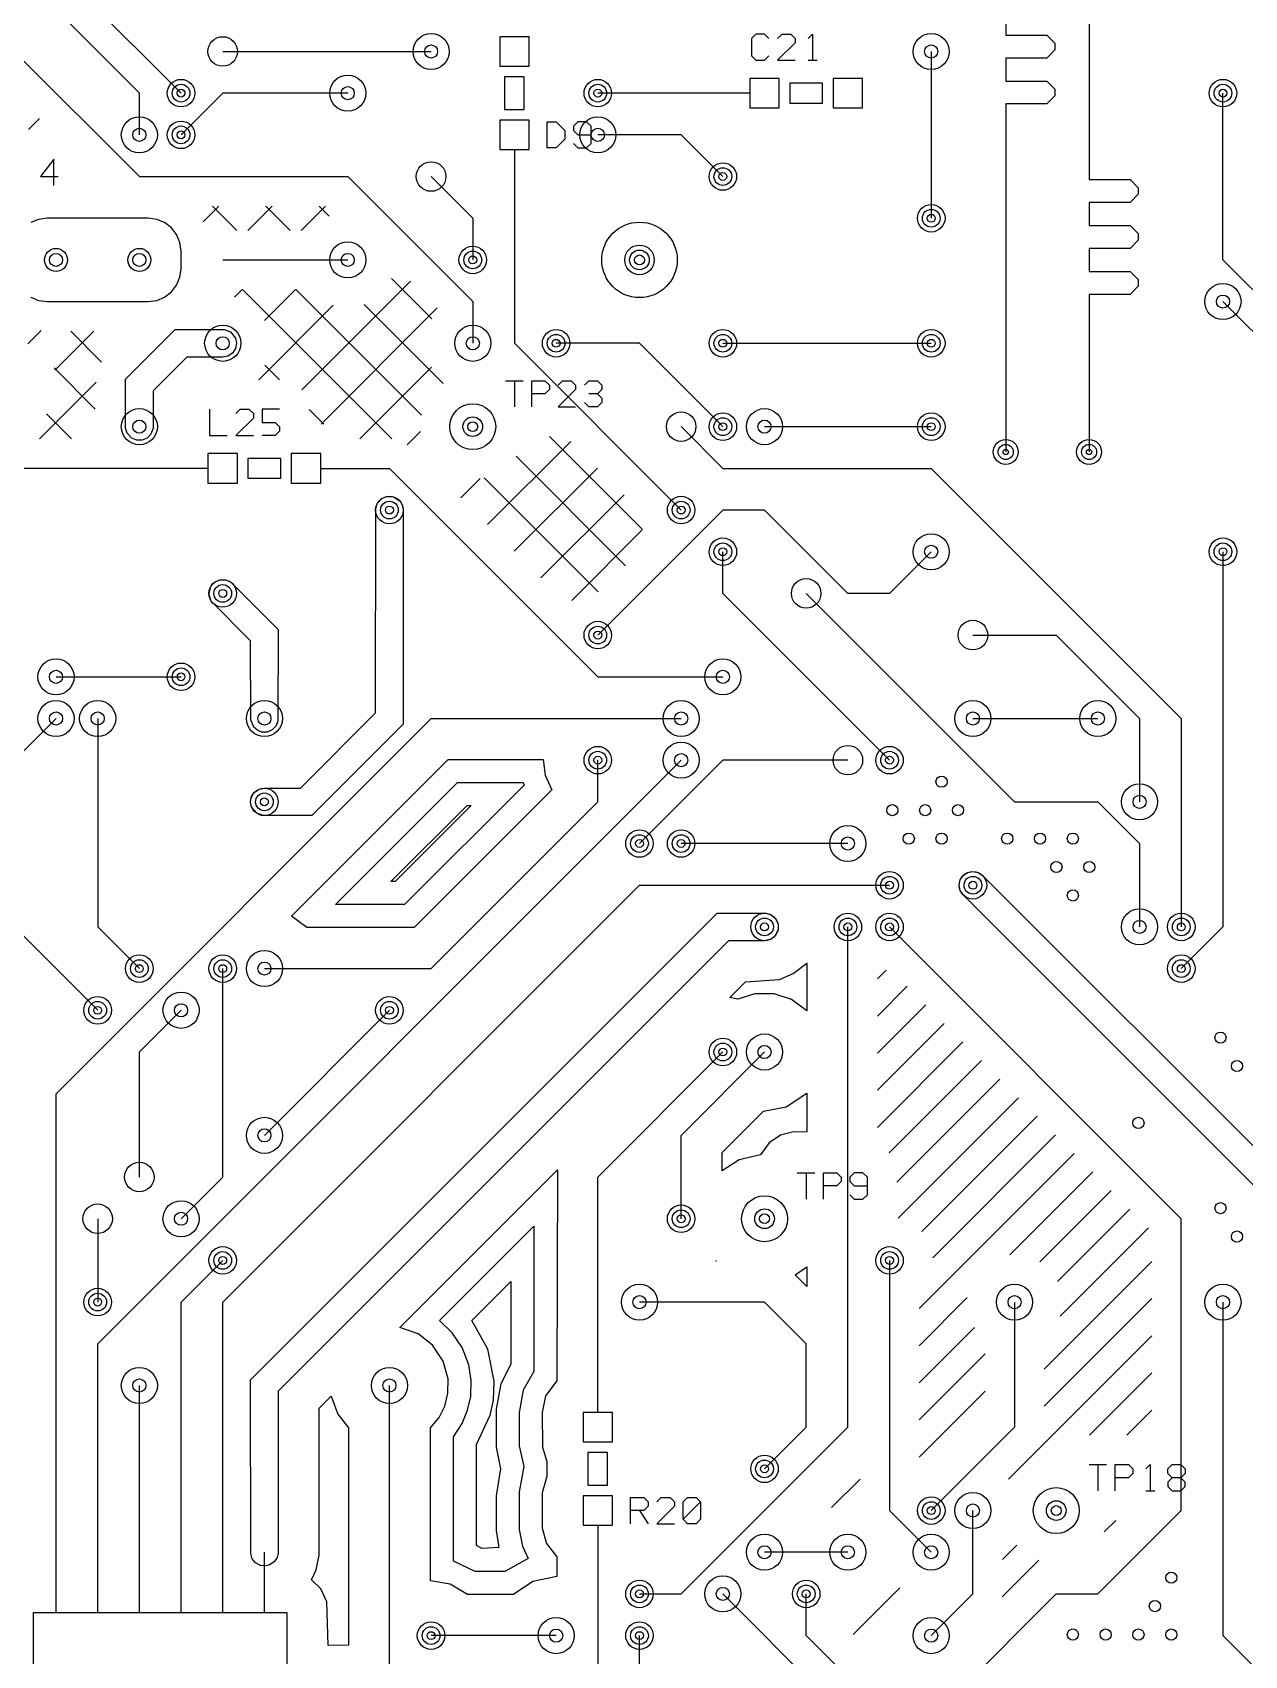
# Model space of a CAD drawing. Extents: x 7 to 280, y 7 to 360.
# Drawn here: x 28.49 to 65.43, y 48.92 to 98.37 of the extents above; entities that cross this region are included whole.
import ezdxf

# ---------------------------------------------------------------- set-up
doc = ezdxf.new("R2010")
doc.units = 0
doc.layers.add('SCORE', color=5, linetype='CONTINUOUS')

msp = doc.modelspace()

# ---------------------------------------------------------------- linework, layer by layer
at = {"layer": 'SCORE'}
for p, q in [((60.69, 106.39), (60.69, 93.89)), ((26.67, 102.87), (33.02, 96.52)), ((31.75, 96.52), (29.21, 99.06)), ((58.15, 98.99), (58.15, 98.29)), ((43.63, 98.24), (42.73, 98.24)), ((42.73, 98.24), (42.73, 97.34)), ((43.63, 97.34), (43.63, 98.24)), ((50.5333, 98.32), (50.4, 98.1867)), ((50.4, 98.1867), (50.4, 97.6533)), ((50.8, 98.32), (50.5333, 98.32)), ((50.9333, 98.1867), (50.8, 98.32)), ((51.2, 98.1867), (51.3333, 98.32)), ((51.7333, 98.0533), (51.2, 97.52)), ((51.3333, 98.32), (51.6, 98.32)), ((51.6, 98.32), (51.7333, 98.1867)), ((51.7333, 98.1867), (51.7333, 98.0533)), ((52.1333, 98.1867), (52.2667, 98.32)), ((52.2667, 98.32), (52.2667, 97.52)), ((58.15, 98.29), (59.4, 98.29)), ((59.4, 98.29), (59.65, 98.04)), ((59.65, 98.04), (59.65, 97.84)), ((27.94, 97.79), (31.75, 93.98)), ((34.29, 97.79), (40.64, 97.79)), ((50.4, 97.6533), (50.5333, 97.52)), ((50.5333, 97.52), (50.8, 97.52)), ((50.8, 97.52), (50.9333, 97.6533)), ((51.2, 97.52), (51.7333, 97.52)), ((52.1333, 97.52), (52.4, 97.52)), ((55.88, 97.79), (55.88, 92.71)), ((59.4, 97.59), (58.15, 97.59)), ((58.15, 97.59), (58.15, 96.89)), ((59.65, 97.84), (59.4, 97.59)), ((42.73, 97.34), (43.63, 97.34)), ((43.48, 97.02), (42.88, 97.02)), ((42.88, 97.02), (42.88, 96.02)), ((43.48, 96.02), (43.48, 97.02)), ((51.25, 96.97), (50.35, 96.97)), ((50.35, 96.97), (50.35, 96.07)), ((51.25, 96.07), (51.25, 96.97)), ((53.79, 96.97), (52.89, 96.97)), ((52.89, 96.97), (52.89, 96.07)), ((53.79, 96.07), (53.79, 96.97)), ((31.75, 95.25), (31.75, 96.52)), ((34.29, 96.52), (33.02, 95.25)), ((38.1, 96.52), (34.29, 96.52)), ((48.26, 96.52), (45.72, 96.52)), ((50.35, 96.52), (48.26, 96.52)), ((52.57, 96.82), (51.57, 96.82)), ((51.57, 96.82), (51.57, 96.22)), ((52.57, 96.22), (52.57, 96.82)), ((58.15, 96.89), (59.4, 96.89)), ((59.4, 96.89), (59.65, 96.64)), ((59.65, 96.44), (59.4, 96.19)), ((59.65, 96.64), (59.65, 96.44)), ((64.77, 91.44), (64.77, 96.52)), ((42.88, 96.02), (43.48, 96.02)), ((50.35, 96.07), (51.25, 96.07)), ((51.57, 96.22), (52.57, 96.22)), ((52.89, 96.07), (53.79, 96.07)), ((59.4, 96.19), (58.15, 96.19)), ((58.15, 96.19), (58.15, 85.59)), ((28.3709, 95.41), (28.709, 95.7482)), ((43.63, 95.7), (42.73, 95.7)), ((42.73, 95.7), (42.73, 94.8)), ((43.63, 94.8), (43.63, 95.7)), ((44.18, 94.85), (44.18, 95.65)), ((44.18, 95.65), (44.4467, 95.65)), ((44.4467, 95.65), (44.7133, 95.3833)), ((45.1133, 95.65), (44.98, 95.5167)), ((44.98, 95.5167), (44.98, 95.3833)), ((45.38, 95.65), (45.1133, 95.65)), ((45.5133, 95.5167), (45.38, 95.65)), ((45.5133, 94.9833), (45.5133, 95.5167)), ((44.7133, 95.1167), (44.4467, 94.85)), ((44.7133, 95.3833), (44.7133, 95.1167)), ((44.98, 95.3833), (45.1133, 95.25)), ((44.98, 94.9833), (45.1133, 94.85)), ((45.1133, 95.25), (45.5133, 95.25)), ((45.38, 94.85), (45.5133, 94.9833)), ((48.26, 95.25), (45.72, 95.25)), ((49.53, 93.98), (48.26, 95.25)), ((29.14, 94.51), (28.74, 93.9767)), ((29.14, 93.71), (29.14, 94.51)), ((42.73, 94.8), (43.63, 94.8)), ((43.18, 94.8), (43.18, 92.71)), ((44.4467, 94.85), (44.18, 94.85)), ((45.1133, 94.85), (45.38, 94.85)), ((28.74, 93.9767), (29.2733, 93.9767)), ((31.75, 93.98), (38.1, 93.98)), ((38.1, 93.98), (41.91, 90.17)), ((40.64, 93.98), (41.91, 92.71)), ((60.69, 93.89), (61.94, 93.89)), ((61.94, 93.89), (62.19, 93.64)), ((62.19, 93.64), (62.19, 93.44)), ((33.6953, 92.6027), (34.1726, 93.08)), ((33.9801, 93.08), (34.7201, 92.34)), ((35.059, 92.34), (35.799, 93.08)), ((35.6064, 93.08), (36.3464, 92.34)), ((36.6853, 92.34), (37.4253, 93.08)), ((37.2328, 93.08), (37.5371, 92.7756)), ((61.94, 93.19), (60.69, 93.19)), ((60.69, 93.19), (60.69, 92.49)), ((62.19, 93.44), (61.94, 93.19)), ((28.6812, 92.6759), (28.44, 92.576)), ((28.94, 92.71), (28.6812, 92.6759)), ((32.02, 92.71), (28.94, 92.71)), ((32.2788, 92.6759), (32.02, 92.71)), ((32.52, 92.576), (32.2788, 92.6759)), ((32.7271, 92.4171), (32.52, 92.576)), ((41.91, 92.71), (41.91, 91.44)), ((43.18, 92.71), (43.18, 88.9)), ((60.69, 92.49), (61.94, 92.49)), ((61.94, 92.49), (62.19, 92.24)), ((32.886, 92.21), (32.7271, 92.4171)), ((32.9859, 91.9688), (32.886, 92.21)), ((62.19, 92.04), (61.94, 91.79)), ((62.19, 92.24), (62.19, 92.04)), ((33.02, 91.71), (32.9859, 91.9688)), ((33.02, 91.17), (33.02, 91.71)), ((61.94, 91.79), (60.69, 91.79)), ((60.69, 91.79), (60.69, 91.09)), ((32.9859, 90.9112), (33.02, 91.17)), ((34.29, 91.44), (38.1, 91.44)), ((60.69, 91.09), (61.94, 91.09)), ((61.94, 91.09), (62.19, 90.84)), ((72.39, 83.82), (64.77, 91.44)), ((32.7271, 90.4629), (32.886, 90.67)), ((32.886, 90.67), (32.9859, 90.9112)), ((34.6494, 90.3041), (34.8853, 90.54)), ((34.8937, 90.54), (39.4474, 85.9863)), ((35.5636, 89.5919), (36.5116, 90.54)), ((36.5201, 90.54), (40.3494, 86.7107)), ((36.7033, 87.479), (40.0158, 90.7914)), ((39.4356, 90.8771), (40.6672, 89.6456)), ((62.19, 90.64), (61.94, 90.39)), ((62.19, 90.84), (62.19, 90.64)), ((28.44, 90.304), (28.6812, 90.2041)), ((28.6812, 90.2041), (28.94, 90.17)), ((28.94, 90.17), (32.02, 90.17)), ((32.02, 90.17), (32.2788, 90.2041)), ((32.2788, 90.2041), (32.52, 90.304)), ((32.52, 90.304), (32.7271, 90.4629)), ((35.388, 87.79), (37.6576, 90.0596)), ((38.605, 90.0814), (41.0066, 87.6799)), ((41.91, 90.17), (41.91, 88.9)), ((61.94, 90.39), (60.69, 90.39)), ((60.69, 90.39), (60.69, 85.59)), ((67.31, 87.63), (64.77, 90.17)), ((37.2904, 86.4397), (40.8289, 89.9783)), ((28.3504, 88.8842), (28.7531, 89.2868)), ((29.1783, 88.0857), (30.3626, 89.27)), ((29.6583, 89.27), (30.5996, 88.3288)), ((31.33, 87.804), (32.846, 89.32)), ((32.846, 89.32), (34.3312, 89.318)), ((34.3312, 89.318), (34.5233, 89.2492)), ((34.5233, 89.2492), (34.678, 89.0607)), ((34.678, 89.0607), (34.71, 88.9)), ((34.4507, 88.512), (34.29, 88.48)), ((34.587, 88.603), (34.4507, 88.512)), ((34.678, 88.7393), (34.587, 88.603)), ((34.71, 88.9), (34.678, 88.7393)), ((43.18, 88.9), (48.26, 83.82)), ((46.99, 88.9), (44.45, 88.9)), ((49.53, 86.36), (46.99, 88.9)), ((49.53, 88.9), (55.88, 88.9)), ((29.1531, 88.1489), (30.4041, 86.8979)), ((33.194, 88.48), (32.17, 87.456)), ((34.29, 88.48), (33.194, 88.48)), ((35.576, 88.2314), (36.0174, 87.79)), ((38.467, 85.99), (40.6538, 88.1767)), ((28.7099, 85.9909), (30.4301, 87.7112)), ((31.332, 86.3188), (31.33, 87.804)), ((42.91, 87.76), (43.4433, 87.76)), ((43.1767, 87.76), (43.1767, 86.96)), ((43.71, 86.96), (43.71, 87.76)), ((43.71, 87.76), (44.11, 87.76)), ((44.11, 87.76), (44.2433, 87.6267)), ((44.2433, 87.6267), (44.2433, 87.4933)), ((44.51, 87.6267), (44.6433, 87.76)), ((44.6433, 87.76), (44.91, 87.76)), ((44.91, 87.76), (45.0433, 87.6267)), ((45.0433, 87.6267), (45.0433, 87.4933)), ((45.31, 87.6267), (45.4433, 87.76)), ((45.4433, 87.76), (45.71, 87.76)), ((45.71, 87.76), (45.8433, 87.6267)), ((45.8433, 87.6267), (45.8433, 87.4933)), ((32.17, 87.456), (32.168, 86.3188)), ((44.11, 87.36), (43.71, 87.36)), ((44.2433, 87.4933), (44.11, 87.36)), ((45.0433, 87.4933), (44.51, 86.96)), ((45.4433, 86.96), (45.31, 87.0933)), ((45.71, 87.36), (45.4433, 87.36)), ((45.8433, 87.4933), (45.71, 87.36)), ((45.71, 87.36), (45.8433, 87.2267)), ((45.8433, 87.0933), (45.71, 86.96)), ((45.8433, 87.2267), (45.8433, 87.0933)), ((28.9244, 86.7513), (29.6844, 85.9913)), ((33.89, 86.89), (33.89, 86.09)), ((34.69, 86.7567), (34.8233, 86.89)), ((35.2233, 86.6233), (34.69, 86.09)), ((34.8233, 86.89), (35.09, 86.89)), ((35.09, 86.89), (35.2233, 86.7567)), ((35.2233, 86.7567), (35.2233, 86.6233)), ((36.0233, 86.89), (35.49, 86.89)), ((35.49, 86.89), (35.49, 86.49)), ((36.9233, 86.884), (37.3726, 86.4348)), ((44.51, 86.96), (45.0433, 86.96)), ((45.71, 86.96), (45.4433, 86.96)), ((31.3796, 86.162), (31.332, 86.3188)), ((31.5167, 86.0108), (31.3796, 86.162)), ((32.0992, 86.1267), (31.9833, 86.0108)), ((32.168, 86.3188), (32.0992, 86.1267)), ((33.89, 86.09), (34.4233, 86.09)), ((34.69, 86.09), (35.2233, 86.09)), ((35.49, 86.49), (35.89, 86.49)), ((35.89, 86.09), (35.49, 86.09)), ((35.89, 86.49), (36.0233, 86.3567)), ((36.0233, 86.2233), (35.89, 86.09)), ((36.0233, 86.3567), (36.0233, 86.2233)), ((39.9115, 85.8081), (40.3173, 86.2139)), ((44.2528, 86.06), (47.0765, 83.2363)), ((48.26, 86.36), (49.53, 85.09)), ((50.8, 86.36), (55.88, 86.36)), ((31.6681, 85.9481), (31.5167, 86.0108)), ((31.8319, 85.9481), (31.6681, 85.9481)), ((31.9833, 86.0108), (31.8319, 85.9481)), ((42.3583, 83.3759), (44.8948, 85.9124)), ((31.75, 85.09), (21.59, 85.09)), ((33.84, 85.09), (31.75, 85.09)), ((34.74, 85.54), (33.84, 85.54)), ((33.84, 85.54), (33.84, 84.64)), ((34.74, 84.64), (34.74, 85.54)), ((36.06, 85.39), (35.06, 85.39)), ((35.06, 85.39), (35.06, 84.79)), ((36.06, 84.79), (36.06, 85.39)), ((37.28, 85.54), (36.38, 85.54)), ((36.38, 85.54), (36.38, 84.64)), ((37.28, 84.64), (37.28, 85.54)), ((37.28, 85.09), (39.37, 85.09)), ((39.37, 85.09), (45.72, 78.74)), ((43.1717, 82.5629), (45.708, 85.0992)), ((43.2299, 85.4566), (46.5612, 82.1253)), ((49.53, 85.09), (55.88, 85.09)), ((55.88, 85.09), (63.5, 77.47)), ((33.84, 84.64), (34.74, 84.64)), ((35.06, 84.79), (36.06, 84.79)), ((36.38, 84.64), (37.28, 84.64)), ((41.5449, 84.1888), (42.1324, 84.7763)), ((42.2607, 84.7994), (45.7307, 81.3293)), ((38.9996, 84.018), (39.1367, 84.1692)), ((39.1367, 84.1692), (39.2881, 84.2319)), ((39.2881, 84.2319), (39.4919, 84.2219)), ((39.4919, 84.2219), (39.6947, 84.0864)), ((39.6947, 84.0864), (39.758, 83.9807)), ((43.9851, 81.75), (46.5212, 84.2861)), ((38.95, 77.644), (38.952, 83.8612)), ((38.952, 83.8612), (38.9996, 84.018)), ((39.758, 83.9807), (39.79, 83.82)), ((39.79, 83.82), (39.79, 77.296)), ((49.53, 83.82), (45.72, 80.01)), ((50.8, 83.82), (49.53, 83.82)), ((53.34, 81.28), (50.8, 83.82)), ((44.9235, 81.0621), (47.0836, 83.2221)), ((49.53, 81.28), (49.53, 82.55)), ((55.88, 82.55), (54.61, 81.28)), ((64.77, 82.55), (64.77, 71.12)), ((33.9408, 81.5133), (34.0567, 81.6292)), ((34.0567, 81.6292), (34.2081, 81.6919)), ((34.2081, 81.6919), (34.3719, 81.6919)), ((34.3719, 81.6919), (34.5233, 81.6292)), ((34.5233, 81.6292), (35.98, 80.184)), ((33.87, 81.28), (33.9408, 81.5133)), ((33.9408, 81.0467), (33.87, 81.28)), ((54.61, 76.2), (49.53, 81.28)), ((52.07, 81.28), (58.42, 74.93)), ((54.61, 81.28), (53.34, 81.28)), ((35.14, 79.836), (33.9408, 81.0467)), ((35.98, 80.184), (35.9719, 77.3881)), ((35.142, 77.4288), (35.14, 79.836)), ((57.15, 80.01), (59.69, 80.01)), ((59.69, 80.01), (62.23, 77.47)), ((29.21, 78.74), (33.02, 78.74)), ((45.72, 78.74), (49.53, 78.74)), ((36.656, 75.35), (38.95, 77.644)), ((29.21, 77.47), (26.67, 74.93)), ((29.21, 66.04), (40.64, 77.47)), ((30.48, 77.47), (30.48, 71.12)), ((35.2353, 77.2036), (35.142, 77.4288)), ((35.362, 77.0996), (35.2353, 77.2036)), ((35.9092, 77.2367), (35.7933, 77.1208)), ((35.9719, 77.3881), (35.9092, 77.2367)), ((39.79, 77.296), (37.004, 74.51)), ((40.64, 77.47), (48.26, 77.47)), ((57.15, 77.47), (60.96, 77.47)), ((62.23, 77.47), (62.23, 74.93)), ((63.5, 77.47), (63.5, 71.12)), ((35.4781, 77.0581), (35.362, 77.0996)), ((35.6419, 77.0581), (35.4781, 77.0581)), ((35.7933, 77.1208), (35.6419, 77.0581)), ((30.48, 58.42), (48.26, 76.2)), ((36.3863, 71.4486), (41.1578, 76.22)), ((41.1578, 76.22), (44.0507, 76.22)), ((44.0507, 76.22), (44.1147, 75.7412)), ((45.72, 74.93), (45.72, 76.2)), ((49.53, 76.2), (46.99, 73.66)), ((53.34, 76.2), (49.53, 76.2)), ((44.1147, 75.7412), (44.3171, 75.2949)), ((35.172, 75.0907), (35.263, 75.227)), ((35.263, 75.227), (35.3993, 75.318)), ((35.3993, 75.318), (35.56, 75.35)), ((35.56, 75.35), (36.656, 75.35)), ((37.7277, 71.8), (41.4477, 75.52)), ((43.475, 75.4427), (39.8323, 71.8)), ((44.3171, 75.2949), (40.1222, 71.1)), ((41.4477, 75.52), (43.4503, 75.52)), ((43.4503, 75.52), (43.475, 75.4427)), ((24.13, 74.93), (30.48, 68.58)), ((35.14, 74.93), (35.172, 75.0907)), ((35.172, 74.7693), (35.14, 74.93)), ((35.3267, 74.5808), (35.172, 74.7693)), ((39.4177, 72.5), (41.7377, 74.82)), ((41.8623, 74.82), (39.5423, 72.5)), ((40.64, 69.85), (45.72, 74.93)), ((41.7377, 74.82), (41.8623, 74.82)), ((58.42, 74.93), (60.96, 74.93)), ((60.96, 74.93), (62.23, 73.66)), ((35.5188, 74.512), (35.3267, 74.5808)), ((37.004, 74.51), (35.5188, 74.512)), ((53.34, 73.66), (48.26, 73.66)), ((62.23, 73.66), (62.23, 71.12)), ((56.762, 72.5507), (56.853, 72.687)), ((56.853, 72.687), (56.9893, 72.778)), ((56.9893, 72.778), (57.15, 72.81)), ((57.15, 72.81), (57.3107, 72.778)), ((57.3107, 72.778), (57.447, 72.687)), ((57.447, 72.687), (72.564, 57.57)), ((34.29, 59.69), (46.99, 72.39)), ((39.5423, 72.5), (39.4177, 72.5)), ((46.99, 72.39), (54.61, 72.39)), ((56.73, 72.39), (56.762, 72.5507)), ((56.762, 72.2293), (56.73, 72.39)), ((56.853, 72.093), (56.762, 72.2293)), ((39.8323, 71.8), (37.7277, 71.8)), ((72.216, 56.73), (56.853, 72.093)), ((35.14, 57.324), (49.356, 71.54)), ((36.8545, 71.1), (36.3863, 71.4486)), ((49.356, 71.54), (50.8412, 71.538)), ((50.8412, 71.538), (50.998, 71.4904)), ((50.998, 71.4904), (51.1247, 71.3864)), ((51.1247, 71.3864), (51.2119, 71.2019)), ((51.2119, 71.2019), (51.2119, 71.0381)), ((30.48, 71.12), (31.75, 69.85)), ((40.1222, 71.1), (36.8545, 71.1)), ((50.998, 70.7496), (50.8, 70.7)), ((51.1247, 70.8536), (50.998, 70.7496)), ((51.2119, 71.0381), (51.1247, 70.8536)), ((53.34, 55.88), (53.34, 71.12)), ((63.5, 62.23), (54.61, 71.12)), ((64.77, 71.12), (63.5, 69.85)), ((49.704, 70.7), (35.98, 56.976)), ((50.8, 70.7), (49.704, 70.7)), ((34.29, 63.5), (34.29, 69.85)), ((35.56, 69.85), (40.64, 69.85)), ((51.676, 69.6986), (52.09, 70.0132)), ((52.09, 70.0132), (52.09, 68.5646)), ((54.24, 69.5373), (54.5072, 69.8044)), ((49.7382, 68.9665), (50.2217, 69.45)), ((50.2217, 69.45), (51.2588, 69.5147)), ((51.2588, 69.5147), (51.676, 69.6986)), ((54.24, 68.4059), (55.1457, 69.3115)), ((49.9876, 68.9156), (49.7382, 68.9665)), ((50.5093, 69.0859), (49.9876, 68.9156)), ((51.0907, 69.0859), (50.5093, 69.0859)), ((51.6244, 68.9096), (51.0907, 69.0859)), ((52.09, 68.5646), (51.6244, 68.9096)), ((54.24, 67.2745), (55.7113, 68.7459)), ((31.75, 67.31), (33.02, 68.58)), ((35.56, 64.77), (39.37, 68.58)), ((54.24, 66.1431), (56.277, 68.1802)), ((31.75, 63.5), (31.75, 67.31)), ((45.72, 63.5), (49.53, 67.31)), ((48.26, 64.77), (50.8, 67.31)), ((54.24, 65.0118), (56.8427, 67.6145)), ((54.5968, 64.2372), (57.4084, 67.0488)), ((54.8333, 63.3424), (57.9741, 66.4831)), ((29.21, 52.07), (29.21, 66.04)), ((51.4636, 65.6373), (52.09, 66.0554)), ((52.09, 66.0554), (52.09, 64.88)), ((54.8748, 62.2525), (58.5398, 65.9174)), ((49.51, 64.2522), (50.7685, 65.5108)), ((50.7685, 65.5108), (51.4636, 65.6373)), ((55.5935, 61.8397), (59.1055, 65.3517)), ((51.6434, 64.8698), (51.2902, 64.7709)), ((52.09, 64.88), (51.6434, 64.8698)), ((55.9271, 61.042), (59.6711, 64.7861)), ((48.26, 62.23), (48.26, 64.77)), ((50.941, 64.5376), (50.6759, 64.1754)), ((51.2902, 64.7709), (50.941, 64.5376)), ((49.51, 63.6914), (49.51, 64.2522)), ((50.0291, 64.0206), (49.51, 63.6914)), ((50.6759, 64.1754), (50.0291, 64.0206)), ((55.51, 59.4935), (60.2368, 64.2204)), ((33.02, 62.23), (34.29, 63.5)), ((39.6922, 58.9204), (44.4897, 63.718)), ((44.4897, 63.718), (44.47, 57.2894)), ((45.72, 58.42), (45.72, 63.5)), ((51.8, 63.63), (52.3333, 63.63)), ((52.0667, 63.63), (52.0667, 62.83)), ((52.6, 62.83), (52.6, 63.63)), ((52.6, 63.63), (53, 63.63)), ((53, 63.63), (53.1333, 63.4967)), ((53.1333, 63.3633), (53, 63.23)), ((53.1333, 63.4967), (53.1333, 63.3633)), ((53.5333, 63.63), (53.4, 63.4967)), ((53.4, 63.4967), (53.4, 63.3633)), ((53.4, 63.3633), (53.5333, 63.23)), ((53.8, 63.63), (53.5333, 63.63)), ((53.9333, 63.4967), (53.8, 63.63)), ((53.9333, 62.9633), (53.9333, 63.4967)), ((58.2804, 61.1326), (60.8025, 63.6547)), ((53, 63.23), (52.6, 63.23)), ((53.4, 62.9633), (53.5333, 62.83)), ((53.5333, 63.23), (53.9333, 63.23)), ((53.5333, 62.83), (53.8, 62.83)), ((53.8, 62.83), (53.9333, 62.9633)), ((59.1945, 60.9153), (61.3682, 63.089)), ((59.727, 60.3164), (61.9339, 62.5233)), ((30.48, 62.23), (30.48, 59.69)), ((40.8932, 59.1315), (43.77, 62.0083)), ((43.77, 62.0083), (43.77, 57.5734)), ((59.8051, 59.2631), (62.4996, 61.9576)), ((63.5, 53.34), (63.5, 62.23)), ((33.02, 59.69), (34.29, 60.96)), ((49.3195, 60.94), (49.3305, 60.949)), ((49.3386, 60.94), (49.3195, 60.94)), ((49.3305, 60.949), (49.3386, 60.94)), ((54.61, 60.96), (54.61, 53.34)), ((59.32, 57.6467), (62.6, 60.9267)), ((51.7372, 60.5206), (52.09, 60.7686)), ((52.09, 60.1678), (51.7372, 60.5206)), ((52.09, 60.7686), (52.09, 60.1678)), ((41.8822, 59.1306), (43.07, 60.3184)), ((43.07, 60.3184), (43.07, 57.8028)), ((55.51, 58.3622), (56.9774, 59.8296)), ((33.02, 52.07), (33.02, 59.69)), ((34.29, 52.07), (34.29, 59.69)), ((50.8, 59.69), (46.99, 59.69)), ((52.07, 58.42), (50.8, 59.69)), ((58.42, 59.69), (58.42, 55.88)), ((59.32, 56.5153), (62.6, 59.7953)), ((64.77, 59.69), (64.77, 49.53)), ((40.242, 58.7242), (39.6922, 58.9204)), ((41.2849, 58.7564), (40.8932, 59.1315)), ((42.3732, 58.2532), (41.8822, 59.1306)), ((55.51, 57.2308), (57.1947, 58.9155)), ((30.48, 52.07), (30.48, 58.42)), ((40.6851, 58.3784), (40.242, 58.7242)), ((41.0081, 57.8949), (40.6851, 58.3784)), ((41.5869, 58.3044), (41.2849, 58.7564)), ((45.72, 56.33), (45.72, 58.42)), ((52.07, 55.88), (52.07, 58.42)), ((58.236, 54.3), (62.6, 58.664)), ((41.158, 57.3532), (41.0081, 57.8949)), ((41.7879, 57.7835), (41.5869, 58.3044)), ((42.5668, 57.28), (42.3732, 58.2532)), ((55.51, 56.0994), (57.52, 58.1094)), ((41.865, 57.2996), (41.7879, 57.7835)), ((43.07, 57.8028), (42.7664, 57.1971)), ((43.77, 57.5734), (43.4437, 57.0121)), ((60.7074, 55.64), (62.6, 57.5326)), ((31.75, 52.07), (31.75, 57.15)), ((35.142, 52.0288), (35.14, 57.324)), ((35.98, 56.976), (35.978, 52.0288)), ((39.37, 46.99), (39.37, 57.15)), ((41.0551, 56.5184), (41.1538, 56.9127)), ((41.1538, 56.9127), (41.158, 57.3532)), ((41.8462, 56.81), (41.865, 57.2996)), ((42.5387, 56.7073), (42.5668, 57.28)), ((42.7664, 57.1971), (42.6225, 56.433)), ((43.4437, 57.0121), (43.32, 56.33)), ((44.47, 57.2894), (44.1291, 56.8398)), ((55.51, 54.9681), (57.52, 56.9781)), ((37.2266, 51.9855), (37.2298, 56.4581)), ((37.2298, 56.4581), (37.5996, 56.8278)), ((37.5996, 56.8278), (37.7958, 56.278)), ((40.8811, 56.1728), (41.0551, 56.5184)), ((41.5869, 55.9956), (41.7539, 56.3987)), ((41.7539, 56.3987), (41.8462, 56.81)), ((42.4394, 56.2471), (42.5387, 56.7073)), ((42.6225, 56.433), (42.6252, 55.273)), ((44.1291, 56.8398), (44.02, 56.33)), ((61.8388, 55.64), (62.6, 56.4012)), ((37.7958, 56.278), (38.12, 55.8555)), ((40.62, 55.8555), (40.8811, 56.1728)), ((41.32, 55.5864), (41.5869, 55.9956)), ((42.02, 55.3573), (42.4394, 56.2471)), ((43.32, 56.33), (43.3243, 55.3074)), ((44.02, 56.33), (44.0302, 55.2734)), ((46.17, 56.33), (45.27, 56.33)), ((45.27, 56.33), (45.27, 55.43)), ((46.17, 55.43), (46.17, 56.33)), ((48.26, 50.8), (53.34, 55.88)), ((50.8, 54.61), (52.07, 55.88)), ((58.42, 55.88), (55.88, 53.34)), ((38.12, 55.8555), (38.12, 49.24)), ((40.62, 51.1993), (40.62, 55.8555)), ((41.32, 51.7997), (41.32, 55.5864)), ((45.27, 55.43), (46.17, 55.43)), ((42.02, 52.2713), (42.02, 55.3573)), ((42.6252, 55.273), (42.7521, 54.61)), ((43.3243, 55.3074), (43.47, 54.6844)), ((44.0302, 55.2734), (44.17, 54.838)), ((46.02, 55.11), (45.42, 55.11)), ((45.42, 55.11), (45.42, 54.11)), ((46.02, 54.11), (46.02, 55.11)), ((42.7521, 54.61), (42.62, 53.79)), ((43.47, 54.6844), (43.3243, 53.9126)), ((44.17, 54.838), (44.17, 54.382)), ((60.69, 54.74), (61.2233, 54.74)), ((60.9567, 54.74), (60.9567, 53.94)), ((61.49, 53.94), (61.49, 54.74)), ((61.49, 54.74), (61.89, 54.74)), ((61.89, 54.74), (62.0233, 54.6067)), ((62.0233, 54.4733), (61.89, 54.34)), ((62.0233, 54.6067), (62.0233, 54.4733)), ((62.4233, 54.6067), (62.5567, 54.74)), ((62.5567, 54.74), (62.5567, 53.94)), ((63.09, 54.6067), (63.2233, 54.74)), ((63.09, 54.4733), (63.09, 54.6067)), ((63.2233, 54.34), (63.09, 54.4733)), ((63.2233, 54.74), (63.49, 54.74)), ((63.49, 54.74), (63.6233, 54.6067)), ((63.6233, 54.4733), (63.49, 54.34)), ((63.6233, 54.6067), (63.6233, 54.4733)), ((43.3243, 53.9126), (43.3243, 52.7674)), ((44.17, 54.382), (44.0235, 53.8783)), ((45.42, 54.11), (46.02, 54.11)), ((52.8415, 53.431), (53.71, 54.2994)), ((61.89, 54.34), (61.49, 54.34)), ((62.4233, 53.94), (62.69, 53.94)), ((63.2233, 54.34), (63.09, 54.2067)), ((63.09, 54.2067), (63.09, 54.0733)), ((63.09, 54.0733), (63.2233, 53.94)), ((63.49, 54.34), (63.2233, 54.34)), ((63.2233, 53.94), (63.49, 53.94)), ((63.6233, 54.2067), (63.49, 54.34)), ((63.49, 53.94), (63.6233, 54.0733)), ((63.6233, 54.0733), (63.6233, 54.2067)), ((42.62, 53.79), (42.6252, 52.733)), ((44.0235, 53.8783), (44.0235, 52.8017)), ((46.17, 53.79), (45.27, 53.79)), ((45.27, 53.79), (45.27, 52.89)), ((46.17, 52.89), (46.17, 53.79)), ((46.72, 52.94), (46.72, 53.74)), ((46.72, 53.74), (47.12, 53.74)), ((47.12, 53.74), (47.2533, 53.6067)), ((47.2533, 53.4733), (47.12, 53.34)), ((47.2533, 53.6067), (47.2533, 53.4733)), ((47.52, 53.6067), (47.6533, 53.74)), ((48.0533, 53.4733), (47.52, 52.94)), ((47.6533, 53.74), (47.92, 53.74)), ((47.92, 53.74), (48.0533, 53.6067)), ((48.0533, 53.6067), (48.0533, 53.4733)), ((48.32, 53.6067), (48.4533, 53.74)), ((48.32, 53.0733), (48.32, 53.6067)), ((48.32, 53.0733), (48.8533, 53.6067)), ((48.4533, 53.74), (48.72, 53.74)), ((48.72, 53.74), (48.8533, 53.6067)), ((48.8533, 53.6067), (48.8533, 53.0733)), ((47.12, 53.34), (46.72, 53.34)), ((46.9867, 53.34), (47.2533, 52.94)), ((47.52, 52.94), (48.0533, 52.94)), ((48.4533, 52.94), (48.32, 53.0733)), ((48.72, 52.94), (48.4533, 52.94)), ((48.8533, 53.0733), (48.72, 52.94)), ((54.61, 53.34), (55.88, 52.07)), ((57.15, 50.8), (57.15, 53.34)), ((60.96, 50.8), (63.5, 53.34)), ((61.1515, 52.6899), (61.5015, 53.04)), ((42.6252, 52.733), (42.7085, 52.2137)), ((43.3243, 52.7674), (43.4255, 52.2587)), ((44.0235, 52.8017), (44.1522, 52.3314)), ((45.27, 52.89), (46.17, 52.89)), ((45.72, 52.89), (45.72, 50.8)), ((29.21, 50.2285), (29.21, 52.07)), ((30.48, 50.2285), (30.48, 52.07)), ((31.75, 50.2285), (31.75, 52.07)), ((33.02, 50.2285), (33.02, 52.07)), ((34.29, 50.2285), (34.29, 52.07)), ((35.1896, 51.872), (35.142, 52.0288)), ((35.56, 50.2285), (35.56, 52.07)), ((35.978, 52.0288), (35.948, 51.9093)), ((37.1392, 51.5313), (37.2266, 51.9855)), ((42.1887, 52.18), (42.02, 52.2713)), ((42.7085, 52.2137), (42.1887, 52.18)), ((43.4255, 52.2587), (43.602, 51.8811)), ((44.1522, 52.3314), (44.47, 51.9306)), ((44.47, 51.9306), (44.47, 51.3293)), ((53.34, 52.07), (50.8, 52.07)), ((58.05, 51.8512), (58.486, 52.2872)), ((35.2936, 51.7453), (35.1896, 51.872)), ((35.4381, 51.6681), (35.2936, 51.7453)), ((35.6012, 51.652), (35.4381, 51.6681)), ((35.7207, 51.682), (35.6012, 51.652)), ((35.857, 51.773), (35.7207, 51.682)), ((35.948, 51.9093), (35.857, 51.773)), ((36.9997, 51.2342), (37.1392, 51.5313)), ((41.9859, 51.48), (41.32, 51.7997)), ((42.8864, 51.48), (41.9859, 51.48)), ((43.602, 51.8811), (42.8864, 51.48)), ((58.0456, 50.7154), (59.161, 51.8308)), ((37.2781, 50.9511), (36.9997, 51.2342)), ((37.4638, 50.5582), (37.2781, 50.9511)), ((41.2218, 51.095), (40.62, 51.1993)), ((41.7468, 50.78), (41.2218, 51.095)), ((43.7365, 51.182), (43.1555, 50.78)), ((44.47, 51.3293), (43.7365, 51.182)), ((53.5053, 49.5692), (54.92, 50.984)), ((37.5085, 49.2332), (37.4638, 50.5582)), ((43.1555, 50.78), (41.7468, 50.78)), ((45.72, 50.8), (45.72, 48.26)), ((46.99, 50.8), (48.26, 50.8)), ((54.61, 45.72), (49.53, 50.8)), ((52.07, 49.53), (52.07, 50.8)), ((55.88, 46.99), (59.69, 50.8)), ((55.88, 49.53), (57.15, 50.8)), ((59.69, 50.8), (60.96, 50.8)), ((36.2585, 50.2285), (28.5115, 50.2285)), ((28.5115, 50.2285), (28.5115, 47.5615)), ((36.2585, 47.5615), (36.2585, 50.2285)), ((44.45, 49.53), (40.64, 49.53)), ((46.99, 48.26), (46.99, 49.53)), ((53.34, 48.26), (52.07, 49.53)), ((64.77, 49.53), (66.04, 48.26)), ((38.12, 49.24), (37.5085, 49.2332))]:
    msp.add_line(p, q, dxfattribs=at)
for centre, radius in [((34.29, 97.79), 0.45), ((40.64, 97.79), 0.55), ((40.64, 97.79), 0.2), ((55.88, 97.79), 0.55), ((55.88, 97.79), 0.2), ((33.02, 96.52), 0.42), ((38.1, 96.52), 0.55), ((45.72, 96.52), 0.42), ((64.77, 96.52), 0.42), ((33.02, 96.52), 0.27), ((33.02, 96.52), 0.12), ((38.1, 96.52), 0.2), ((45.72, 96.52), 0.27), ((45.72, 96.52), 0.12), ((64.77, 96.52), 0.27), ((64.77, 96.52), 0.12), ((31.75, 95.25), 0.55), ((31.75, 95.25), 0.2), ((33.02, 95.25), 0.42), ((33.02, 95.25), 0.27), ((45.72, 95.25), 0.55), ((45.72, 95.25), 0.2), ((33.02, 95.25), 0.12), ((40.64, 93.98), 0.45), ((49.53, 93.98), 0.42), ((49.53, 93.98), 0.27), ((49.53, 93.98), 0.12), ((55.88, 92.71), 0.42), ((55.88, 92.71), 0.27), ((46.99, 91.44), 1.15), ((55.88, 92.71), 0.12), ((38.1, 91.44), 0.55), ((29.21, 91.44), 0.35), ((29.21, 91.44), 0.2), ((31.75, 91.44), 0.35), ((31.75, 91.44), 0.2), ((38.1, 91.44), 0.2), ((41.91, 91.44), 0.42), ((41.91, 91.44), 0.27), ((41.91, 91.44), 0.12), ((46.99, 91.44), 0.45), ((46.99, 91.44), 0.3), ((46.99, 91.44), 0.15), ((64.77, 90.17), 0.55), ((64.77, 90.17), 0.2), ((34.29, 88.9), 0.55), ((34.29, 88.9), 0.2), ((41.91, 88.9), 0.55), ((41.91, 88.9), 0.2), ((44.45, 88.9), 0.42), ((44.45, 88.9), 0.27), ((44.45, 88.9), 0.12), ((49.53, 88.9), 0.42), ((49.53, 88.9), 0.27), ((49.53, 88.9), 0.12), ((55.88, 88.9), 0.42), ((55.88, 88.9), 0.27), ((55.88, 88.9), 0.12), ((41.91, 86.36), 0.7), ((31.75, 86.36), 0.55), ((31.75, 86.36), 0.2), ((41.91, 86.36), 0.3), ((48.26, 86.36), 0.45), ((49.53, 86.36), 0.42), ((49.53, 86.36), 0.27), ((50.8, 86.36), 0.55), ((50.8, 86.36), 0.2), ((55.88, 86.36), 0.42), ((55.88, 86.36), 0.27), ((41.91, 86.36), 0.15), ((49.53, 86.36), 0.12), ((55.88, 86.36), 0.12), ((58.15, 85.59), 0.38), ((58.15, 85.59), 0.23), ((58.15, 85.59), 0.08), ((60.69, 85.59), 0.38), ((60.69, 85.59), 0.23), ((60.69, 85.59), 0.08), ((39.37, 83.82), 0.42), ((39.37, 83.82), 0.27), ((48.26, 83.82), 0.42), ((48.26, 83.82), 0.27), ((39.37, 83.82), 0.12), ((48.26, 83.82), 0.12), ((55.88, 82.55), 0.55), ((49.53, 82.55), 0.42), ((49.53, 82.55), 0.27), ((49.53, 82.55), 0.12), ((55.88, 82.55), 0.2), ((64.77, 82.55), 0.42), ((64.77, 82.55), 0.27), ((64.77, 82.55), 0.12), ((34.29, 81.28), 0.42), ((52.07, 81.28), 0.45), ((34.29, 81.28), 0.27), ((34.29, 81.28), 0.12), ((45.72, 80.01), 0.42), ((45.72, 80.01), 0.27), ((45.72, 80.01), 0.12), ((57.15, 80.01), 0.45), ((29.21, 78.74), 0.55), ((33.02, 78.74), 0.42), ((49.53, 78.74), 0.55), ((29.21, 78.74), 0.2), ((33.02, 78.74), 0.27), ((33.02, 78.74), 0.12), ((49.53, 78.74), 0.2), ((29.21, 77.47), 0.55), ((29.21, 77.47), 0.2), ((30.48, 77.47), 0.55), ((30.48, 77.47), 0.2), ((35.56, 77.47), 0.55), ((35.56, 77.47), 0.2), ((48.26, 77.47), 0.55), ((48.26, 77.47), 0.2), ((57.15, 77.47), 0.55), ((57.15, 77.47), 0.2), ((60.96, 77.47), 0.55), ((60.96, 77.47), 0.2), ((48.26, 76.2), 0.55), ((53.34, 76.2), 0.45), ((45.72, 76.2), 0.42), ((45.72, 76.2), 0.27), ((45.72, 76.2), 0.12), ((48.26, 76.2), 0.2), ((54.61, 76.2), 0.42), ((54.61, 76.2), 0.27), ((54.61, 76.2), 0.12), ((56.1954, 75.5425), 0.17), ((35.56, 74.93), 0.42), ((35.56, 74.93), 0.27), ((62.23, 74.93), 0.55), ((35.56, 74.93), 0.12), ((54.6954, 74.6765), 0.17), ((55.6954, 74.6765), 0.17), ((56.6954, 74.6765), 0.17), ((62.23, 74.93), 0.2), ((53.34, 73.66), 0.55), ((46.99, 73.66), 0.42), ((46.99, 73.66), 0.27), ((46.99, 73.66), 0.12), ((48.26, 73.66), 0.42), ((48.26, 73.66), 0.27), ((48.26, 73.66), 0.12), ((53.34, 73.66), 0.2), ((55.1954, 73.8105), 0.17), ((56.1954, 73.8105), 0.17), ((58.1954, 73.8105), 0.17), ((59.1954, 73.8105), 0.17), ((60.1954, 73.8105), 0.17), ((54.61, 72.39), 0.42), ((57.15, 72.39), 0.42), ((59.6954, 72.9445), 0.17), ((60.6954, 72.9445), 0.17), ((54.61, 72.39), 0.27), ((54.61, 72.39), 0.12), ((57.15, 72.39), 0.27), ((57.15, 72.39), 0.12), ((60.1954, 72.0785), 0.17), ((50.8, 71.12), 0.42), ((50.8, 71.12), 0.27), ((50.8, 71.12), 0.12), ((53.34, 71.12), 0.42), ((53.34, 71.12), 0.27), ((53.34, 71.12), 0.12), ((54.61, 71.12), 0.42), ((54.61, 71.12), 0.27), ((54.61, 71.12), 0.12), ((62.23, 71.12), 0.55), ((62.23, 71.12), 0.2), ((63.5, 71.12), 0.42), ((63.5, 71.12), 0.27), ((63.5, 71.12), 0.12), ((31.75, 69.85), 0.42), ((34.29, 69.85), 0.42), ((35.56, 69.85), 0.55), ((63.5, 69.85), 0.42), ((31.75, 69.85), 0.27), ((31.75, 69.85), 0.12), ((34.29, 69.85), 0.27), ((34.29, 69.85), 0.12), ((35.56, 69.85), 0.2), ((63.5, 69.85), 0.27), ((63.5, 69.85), 0.12), ((30.48, 68.58), 0.42), ((30.48, 68.58), 0.27), ((33.02, 68.58), 0.55), ((33.02, 68.58), 0.2), ((39.37, 68.58), 0.42), ((39.37, 68.58), 0.27), ((30.48, 68.58), 0.12), ((39.37, 68.58), 0.12), ((50.8, 67.31), 0.55), ((64.6954, 67.7485), 0.17), ((49.53, 67.31), 0.42), ((49.53, 67.31), 0.27), ((49.53, 67.31), 0.12), ((50.8, 67.31), 0.2), ((65.1954, 66.8825), 0.17), ((35.56, 64.77), 0.55), ((62.1954, 65.1505), 0.17), ((35.56, 64.77), 0.2), ((31.75, 63.5), 0.45), ((50.8, 62.23), 0.7), ((30.48, 62.23), 0.45), ((33.02, 62.23), 0.55), ((33.02, 62.23), 0.2), ((48.26, 62.23), 0.42), ((48.26, 62.23), 0.27), ((48.26, 62.23), 0.12), ((50.8, 62.23), 0.3), ((50.8, 62.23), 0.15), ((64.6954, 62.5525), 0.17), ((65.1954, 61.6865), 0.17), ((34.29, 60.96), 0.42), ((54.61, 60.96), 0.42), ((34.29, 60.96), 0.27), ((34.29, 60.96), 0.12), ((54.61, 60.96), 0.27), ((54.61, 60.96), 0.12), ((30.48, 59.69), 0.42), ((30.48, 59.69), 0.27), ((46.99, 59.69), 0.55), ((46.99, 59.69), 0.2), ((58.42, 59.69), 0.55), ((58.42, 59.69), 0.2), ((64.77, 59.69), 0.55), ((64.77, 59.69), 0.2), ((30.48, 59.69), 0.12), ((31.75, 57.15), 0.55), ((39.37, 57.15), 0.55), ((31.75, 57.15), 0.2), ((39.37, 57.15), 0.2), ((50.8, 54.61), 0.42), ((50.8, 54.61), 0.27), ((50.8, 54.61), 0.12), ((59.69, 53.34), 0.7), ((55.88, 53.34), 0.42), ((55.88, 53.34), 0.27), ((55.88, 53.34), 0.12), ((57.15, 53.34), 0.55), ((57.15, 53.34), 0.2), ((59.69, 53.34), 0.3), ((59.69, 53.34), 0.15), ((50.8, 52.07), 0.55), ((53.34, 52.07), 0.55), ((55.88, 52.07), 0.55), ((50.8, 52.07), 0.2), ((53.34, 52.07), 0.2), ((55.88, 52.07), 0.2), ((63.1954, 51.2945), 0.17), ((46.99, 50.8), 0.42), ((46.99, 50.8), 0.27), ((49.53, 50.8), 0.55), ((49.53, 50.8), 0.2), ((52.07, 50.8), 0.42), ((52.07, 50.8), 0.27), ((46.99, 50.8), 0.12), ((52.07, 50.8), 0.12), ((62.6954, 50.4285), 0.17), ((40.64, 49.53), 0.42), ((44.45, 49.53), 0.55), ((46.99, 49.53), 0.42), ((55.88, 49.53), 0.55), ((40.64, 49.53), 0.27), ((40.64, 49.53), 0.12), ((44.45, 49.53), 0.2), ((46.99, 49.53), 0.27), ((46.99, 49.53), 0.12), ((55.88, 49.53), 0.2), ((60.1954, 49.5625), 0.17), ((61.1954, 49.5625), 0.17), ((62.1954, 49.5625), 0.17), ((63.1954, 49.5625), 0.17)]:
    msp.add_circle(centre, radius, dxfattribs=at)

doc.saveas('drawing.dxf')
